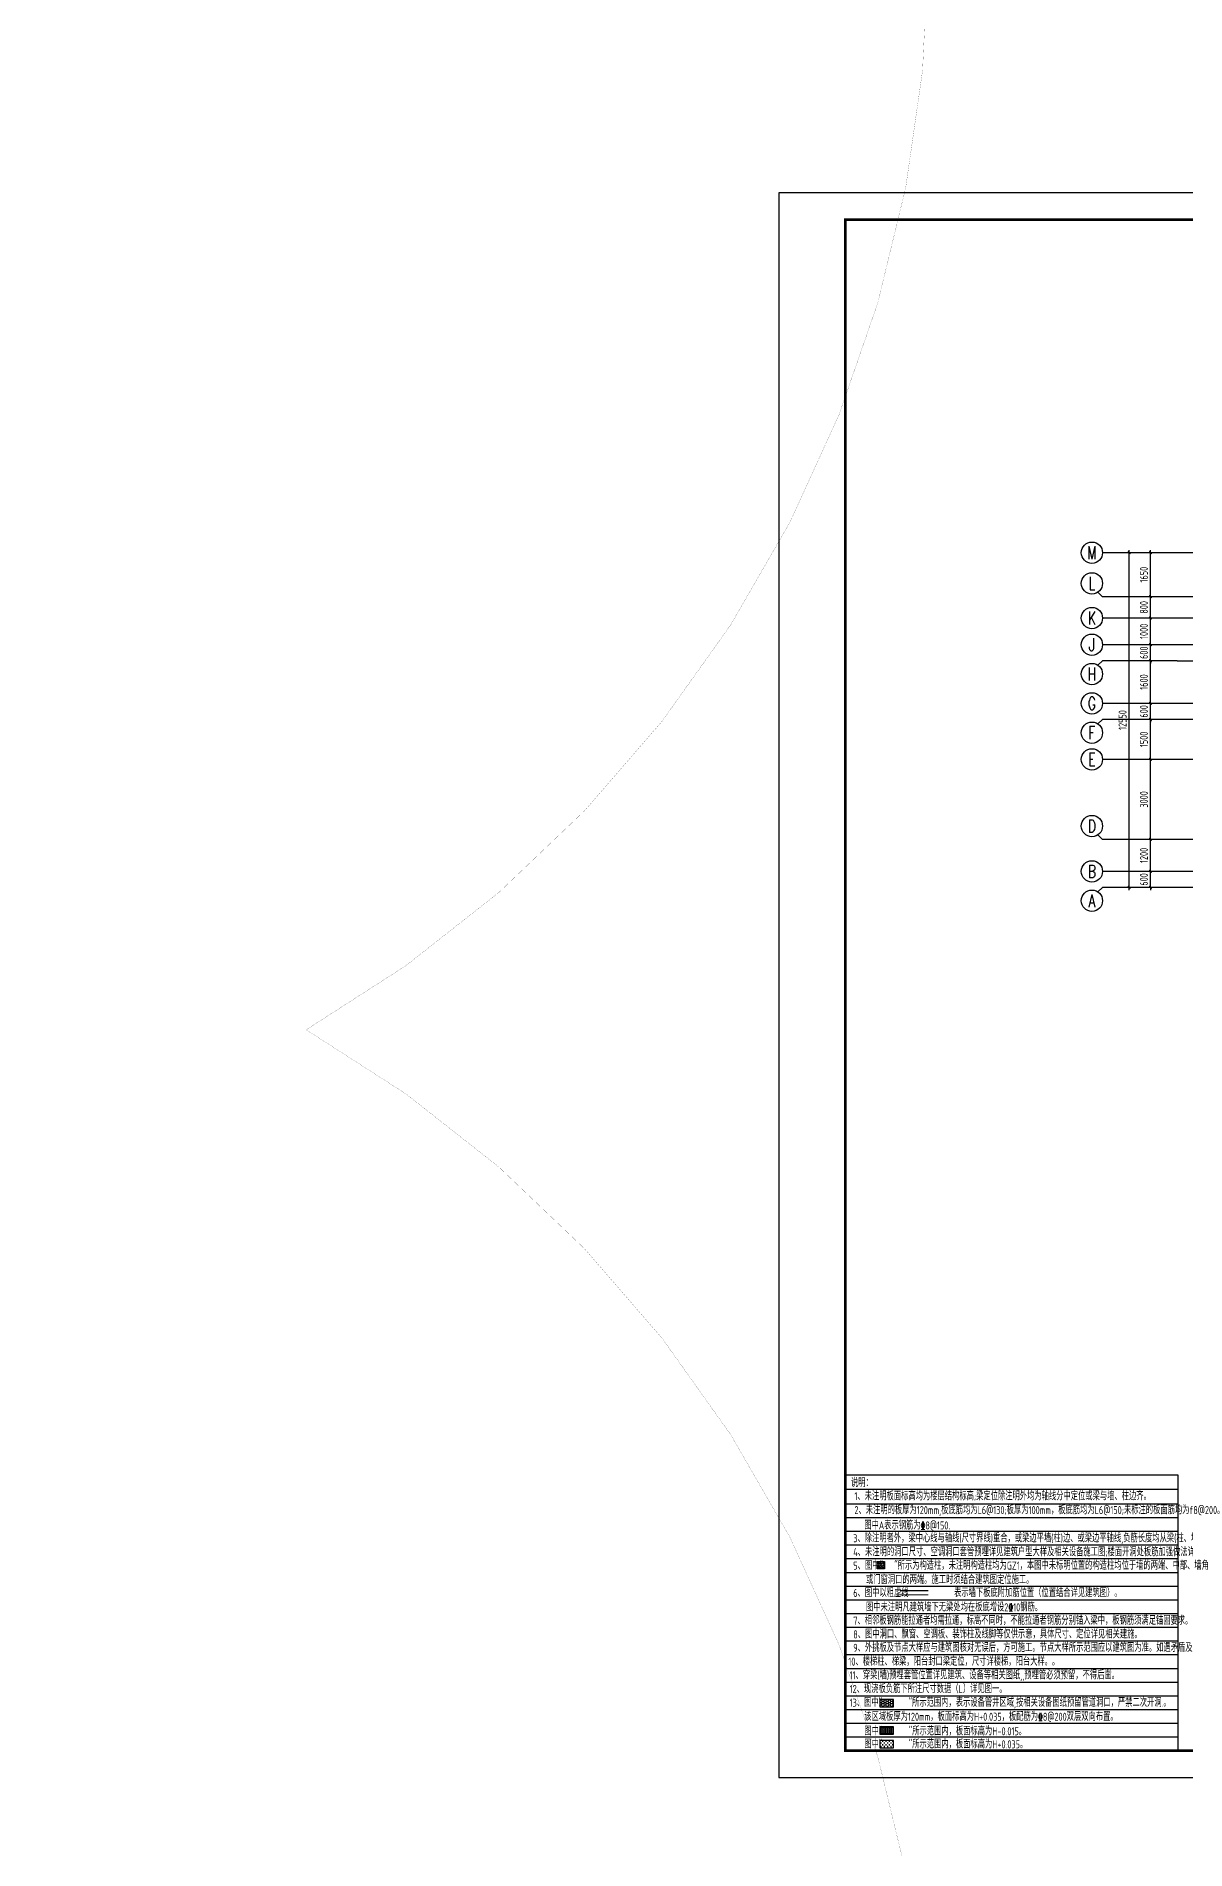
# Model space of a CAD drawing. Extents: x -1712635 to -854203, y -534641 to -21985.
# Drawn here: x -1291457 to -1248353, y -399271 to -331284 of the extents above; entities that cross this region are included whole.
import ezdxf
from ezdxf.enums import TextEntityAlignment as Align

# ---------------------------------------------------------------- set-up
doc = ezdxf.new("R2010")
doc.units = 0
doc.header["$LTSCALE"] = 1000
doc.linetypes.add('DASH', pattern=[0.35, 0.25, -0.1])
doc.linetypes.add('DOTE', pattern=[2.42, 2, -0.2, 0.02, -0.2])
doc.layers.get('0').update_dxf_attribs({"linetype": 'CONTINUOUS'})
doc.layers.get('Defpoints').update_dxf_attribs({"linetype": 'CONTINUOUS'})
for name, color, linetype in [('-TK', 7, 'CONTINUOUS'), ('A-AXIS', 1, 'CONTINUOUS'), ('A-DOTE', 10, 'DOTE'), ('AXIS_NUM', 7, 'CONTINUOUS'), ('S-B板填充', 251, 'CONTINUOUS'), ('S-X详图填充', 252, 'CONTINUOUS'), ('S-Y一般标注', 3, 'CONTINUOUS'), ('S-文字', 7, 'CONTINUOUS'), ('S-板正筋', 2, 'CONTINUOUS'), ('S-构造柱', 212, 'CONTINUOUS'), ('S-表格线', 54, 'CONTINUOUS'), ('S-降板填充', 75, 'CONTINUOUS')]:
    doc.layers.add(name, color=color, linetype=linetype)
doc.styles.add('TSSD_Axis', font='complex.shx', dxfattribs={"width": 0.7, "bigfont": 'hztxt.shx'})
doc.styles.add('TSSD_DIMENSION', font='Tssdeng.shx', dxfattribs={"width": 0.7, "bigfont": 'tssdchn.shx'})
doc.styles.add('TSSD_REIN', font='tssdeng.shx', dxfattribs={"width": 0.7, "height": 300, "bigfont": 'tssdchn.shx'})
doc.dimstyles.new('TSSD_100_100', dxfattribs={"dimtxt": 300, "dimasz": 100, "dimexe": 100, "dimexo": 250, "dimgap": 100, "dimtad": 1, "dimdec": 0, "dimzin": 0, "dimdsep": 46, "dimtxsty": 'TSSD_DIMENSION', "dimblk": 'ARCHTICK', "dimcen": 0, "dimdle": 100, "dimclrt": 7, "dimadec": 0, "dimazin": 0, "dimtfac": 1, "dimtdec": 0, "dimtix": 1, "dimtmove": 2, "dimatfit": 3, "dimldrblk": 'ARCHTICK', "dimfxl": 0, "dimtolj": 1, "dimtzin": 0, "dimarcsym": 0})

# ---------------------------------------------------------------- blocks, each defined once
blk = doc.blocks.new('A1')
blk.add_lwpolyline([(0, 59400), (0, 0), (84100, 0), (84100, 59400)], close=True)
at = {"const_width": 100}
blk.add_lwpolyline([(2500, 58400), (2500, 1000), (83100, 1000), (83100, 58400)], close=True, dxfattribs=at)
blk = doc.blocks.new('ts_axno')
at = {"color": 0, "linetype": 'ByBlock', "lineweight": -2}
blk.add_circle((0, 0), 0.5, dxfattribs=at)
at = {"color": 0, "linetype": 'ByBlock', "lineweight": -2, "style": 'TSSD_Axis', "width": 0.7}
blk.add_attdef('A', text='', height=0.6, dxfattribs=at).set_placement((0, 0), align=Align.MIDDLE_CENTER)
blk = doc.blocks.new('_ArchTick')
at = {"color": 0, "const_width": 0.35}
blk.add_lwpolyline([(-0.5, -0.5), (0.5, 0.5)], dxfattribs=at)
blk = doc.blocks.new('*D140')
at = {"layer": 'Defpoints', "color": 0}
for p in [(2600, 5200), (3600, 5200), (3600, 4600)]:
    blk.add_point(p, dxfattribs=at)
at = {"layer": 'S-Y一般标注', "color": 0, "lineweight": -2}
for p, q in [((3350, 5200), (2500, 5200)), ((2600, 5200), (2600, 5300)), ((2600, 4600), (2600, 5200)), ((3350, 4600), (2500, 4600)), ((2600, 4600), (2600, 4500))]:
    blk.add_line(p, q, dxfattribs=at)
at = {"layer": 'S-Y一般标注', "color": 0, "lineweight": -2, "xscale": 100, "yscale": 100, "zscale": 100}
for p, rotation in [((2600, 5200), 270), ((2600, 4600), 90)]:
    blk.add_blockref('_ArchTick', p, dxfattribs=dict(at, rotation=rotation))
at = {"layer": 'S-Y一般标注', "color": 7, "insert": (2350, 4900), "char_height": 300, "attachment_point": 5, "rotation": 90, "style": 'TSSD_DIMENSION'}
blk.add_mtext('\\A1;600', dxfattribs=at)
blk = doc.blocks.new('*D141')
at = {"layer": 'Defpoints', "color": 0}
for p in [(2600, 10900), (3600, 10900), (3600, 9400)]:
    blk.add_point(p, dxfattribs=at)
at = {"layer": 'S-Y一般标注', "color": 0, "lineweight": -2}
for p, q in [((3350, 10900), (2500, 10900)), ((2600, 9300), (2600, 11000)), ((3350, 9400), (2500, 9400))]:
    blk.add_line(p, q, dxfattribs=at)
at = {"layer": 'S-Y一般标注', "color": 0, "lineweight": -2, "xscale": 100, "yscale": 100, "zscale": 100}
for p, rotation in [((2600, 10900), 90), ((2600, 9400), 270)]:
    blk.add_blockref('_ArchTick', p, dxfattribs=dict(at, rotation=rotation))
at = {"layer": 'S-Y一般标注', "color": 7, "insert": (2350, 10150), "char_height": 300, "attachment_point": 5, "rotation": 90, "style": 'TSSD_DIMENSION'}
blk.add_mtext('\\A1;1500', dxfattribs=at)
blk = doc.blocks.new('*D142')
at = {"layer": 'Defpoints', "color": 0}
for p in [(2600, 11500), (3600, 11500), (3600, 10900)]:
    blk.add_point(p, dxfattribs=at)
at = {"layer": 'S-Y一般标注', "color": 0, "lineweight": -2}
for p, q in [((2600, 11500), (2600, 11600)), ((3350, 11500), (2500, 11500)), ((3350, 10900), (2500, 10900)), ((2600, 10900), (2600, 11500)), ((2600, 10900), (2600, 10800))]:
    blk.add_line(p, q, dxfattribs=at)
at = {"layer": 'S-Y一般标注', "color": 0, "lineweight": -2, "xscale": 100, "yscale": 100, "zscale": 100}
for p, rotation in [((2600, 11500), 270), ((2600, 10900), 90)]:
    blk.add_blockref('_ArchTick', p, dxfattribs=dict(at, rotation=rotation))
at = {"layer": 'S-Y一般标注', "color": 7, "insert": (2350, 11200), "char_height": 300, "attachment_point": 5, "rotation": 90, "style": 'TSSD_DIMENSION'}
blk.add_mtext('\\A1;600', dxfattribs=at)
blk = doc.blocks.new('*D143')
at = {"layer": 'Defpoints', "color": 0}
for p in [(2600, 13100), (3600, 13100), (3600, 11500)]:
    blk.add_point(p, dxfattribs=at)
at = {"layer": 'S-Y一般标注', "color": 0, "lineweight": -2}
for p, q in [((3350, 13100), (2500, 13100)), ((2600, 11400), (2600, 13200)), ((3350, 11500), (2500, 11500))]:
    blk.add_line(p, q, dxfattribs=at)
at = {"layer": 'S-Y一般标注', "color": 0, "lineweight": -2, "xscale": 100, "yscale": 100, "zscale": 100}
for p, rotation in [((2600, 13100), 90), ((2600, 11500), 270)]:
    blk.add_blockref('_ArchTick', p, dxfattribs=dict(at, rotation=rotation))
at = {"layer": 'S-Y一般标注', "color": 7, "insert": (2350, 12300), "char_height": 300, "attachment_point": 5, "rotation": 90, "style": 'TSSD_DIMENSION'}
blk.add_mtext('\\A1;1600', dxfattribs=at)
blk = doc.blocks.new('*D144')
at = {"layer": 'Defpoints', "color": 0}
for p in [(2600, 13700), (3600, 13700), (3600, 13100)]:
    blk.add_point(p, dxfattribs=at)
at = {"layer": 'S-Y一般标注', "color": 0, "lineweight": -2}
for p, q in [((3350, 13700), (2500, 13700)), ((2600, 13700), (2600, 13800)), ((2600, 13100), (2600, 13700)), ((3350, 13100), (2500, 13100)), ((2600, 13100), (2600, 13000))]:
    blk.add_line(p, q, dxfattribs=at)
at = {"layer": 'S-Y一般标注', "color": 0, "lineweight": -2, "xscale": 100, "yscale": 100, "zscale": 100}
for p, rotation in [((2600, 13700), 270), ((2600, 13100), 90)]:
    blk.add_blockref('_ArchTick', p, dxfattribs=dict(at, rotation=rotation))
at = {"layer": 'S-Y一般标注', "color": 7, "insert": (2350, 13400), "char_height": 300, "attachment_point": 5, "rotation": 90, "style": 'TSSD_DIMENSION'}
blk.add_mtext('\\A1;600', dxfattribs=at)
blk = doc.blocks.new('*D145')
at = {"layer": 'Defpoints', "color": 0}
for p in [(2600, 14700), (3600, 14700), (3600, 13700)]:
    blk.add_point(p, dxfattribs=at)
at = {"layer": 'S-Y一般标注', "color": 0, "lineweight": -2}
for p, q in [((3350, 14700), (2500, 14700)), ((2600, 13600), (2600, 14800)), ((3350, 13700), (2500, 13700))]:
    blk.add_line(p, q, dxfattribs=at)
at = {"layer": 'S-Y一般标注', "color": 0, "lineweight": -2, "xscale": 100, "yscale": 100, "zscale": 100}
for p, rotation in [((2600, 14700), 90), ((2600, 13700), 270)]:
    blk.add_blockref('_ArchTick', p, dxfattribs=dict(at, rotation=rotation))
at = {"layer": 'S-Y一般标注', "color": 7, "insert": (2350, 14200), "char_height": 300, "attachment_point": 5, "rotation": 90, "style": 'TSSD_DIMENSION'}
blk.add_mtext('\\A1;1000', dxfattribs=at)
blk = doc.blocks.new('*D146')
at = {"layer": 'Defpoints', "color": 0}
for p in [(1800, 17150), (3600, 17150), (3600, 4600)]:
    blk.add_point(p, dxfattribs=at)
at = {"layer": 'S-Y一般标注', "color": 0, "lineweight": -2}
for p, q in [((3350, 17150), (1700, 17150)), ((1800, 4500), (1800, 17250)), ((3350, 4600), (1700, 4600))]:
    blk.add_line(p, q, dxfattribs=at)
at = {"layer": 'S-Y一般标注', "color": 0, "lineweight": -2, "xscale": 100, "yscale": 100, "zscale": 100}
for p, rotation in [((1800, 17150), 90), ((1800, 4600), 270)]:
    blk.add_blockref('_ArchTick', p, dxfattribs=dict(at, rotation=rotation))
at = {"layer": 'S-Y一般标注', "color": 7, "insert": (1550, 10875), "char_height": 300, "attachment_point": 5, "rotation": 90, "style": 'TSSD_DIMENSION'}
blk.add_mtext('\\A1;12550', dxfattribs=at)
blk = doc.blocks.new('*D147')
at = {"layer": 'Defpoints', "color": 0}
for p in [(2600, 15500), (3600, 15500), (3600, 14700)]:
    blk.add_point(p, dxfattribs=at)
at = {"layer": 'S-Y一般标注', "color": 0, "lineweight": -2}
for p, q in [((3350, 15500), (2500, 15500)), ((2600, 14600), (2600, 15600)), ((3350, 14700), (2500, 14700))]:
    blk.add_line(p, q, dxfattribs=at)
at = {"layer": 'S-Y一般标注', "color": 0, "lineweight": -2, "xscale": 100, "yscale": 100, "zscale": 100}
for p, rotation in [((2600, 15500), 90), ((2600, 14700), 270)]:
    blk.add_blockref('_ArchTick', p, dxfattribs=dict(at, rotation=rotation))
at = {"layer": 'S-Y一般标注', "color": 7, "insert": (2350, 15100), "char_height": 300, "attachment_point": 5, "rotation": 90, "style": 'TSSD_DIMENSION'}
blk.add_mtext('\\A1;800', dxfattribs=at)
blk = doc.blocks.new('*D148')
at = {"layer": 'Defpoints', "color": 0}
for p in [(2600, 6400), (3600, 6400), (3600, 5200)]:
    blk.add_point(p, dxfattribs=at)
at = {"layer": 'S-Y一般标注', "color": 0, "lineweight": -2}
for p, q in [((3350, 6400), (2500, 6400)), ((2600, 5100), (2600, 6500)), ((3350, 5200), (2500, 5200))]:
    blk.add_line(p, q, dxfattribs=at)
at = {"layer": 'S-Y一般标注', "color": 0, "lineweight": -2, "xscale": 100, "yscale": 100, "zscale": 100}
for p, rotation in [((2600, 6400), 90), ((2600, 5200), 270)]:
    blk.add_blockref('_ArchTick', p, dxfattribs=dict(at, rotation=rotation))
at = {"layer": 'S-Y一般标注', "color": 7, "insert": (2350, 5800), "char_height": 300, "attachment_point": 5, "rotation": 90, "style": 'TSSD_DIMENSION'}
blk.add_mtext('\\A1;1200', dxfattribs=at)
blk = doc.blocks.new('*D149')
at = {"layer": 'Defpoints', "color": 0}
for p in [(2600, 9400), (3600, 9400), (3600, 6400)]:
    blk.add_point(p, dxfattribs=at)
at = {"layer": 'S-Y一般标注', "color": 0, "lineweight": -2}
for p, q in [((3350, 9400), (2500, 9400)), ((2600, 6300), (2600, 9500)), ((3350, 6400), (2500, 6400))]:
    blk.add_line(p, q, dxfattribs=at)
at = {"layer": 'S-Y一般标注', "color": 0, "lineweight": -2, "xscale": 100, "yscale": 100, "zscale": 100}
for p, rotation in [((2600, 9400), 90), ((2600, 6400), 270)]:
    blk.add_blockref('_ArchTick', p, dxfattribs=dict(at, rotation=rotation))
at = {"layer": 'S-Y一般标注', "color": 7, "insert": (2350, 7900), "char_height": 300, "attachment_point": 5, "rotation": 90, "style": 'TSSD_DIMENSION'}
blk.add_mtext('\\A1;3000', dxfattribs=at)
blk = doc.blocks.new('*D178')
at = {"layer": 'Defpoints', "color": 0}
for p in [(2600, 17150), (3600, 17150), (3600, 15500)]:
    blk.add_point(p, dxfattribs=at)
at = {"layer": 'S-Y一般标注', "color": 0, "lineweight": -2}
for p, q in [((3350, 17150), (2500, 17150)), ((2600, 15400), (2600, 17250)), ((3350, 15500), (2500, 15500))]:
    blk.add_line(p, q, dxfattribs=at)
at = {"layer": 'S-Y一般标注', "color": 0, "lineweight": -2, "xscale": 100, "yscale": 100, "zscale": 100}
for p, rotation in [((2600, 17150), 90), ((2600, 15500), 270)]:
    blk.add_blockref('_ArchTick', p, dxfattribs=dict(at, rotation=rotation))
at = {"layer": 'S-Y一般标注', "color": 7, "insert": (2350, 16325), "char_height": 300, "attachment_point": 5, "rotation": 90, "style": 'TSSD_DIMENSION'}
blk.add_mtext('\\A1;1650', dxfattribs=at)
blk = doc.blocks.new('20210726.16395156')
at = {"layer": 'A-AXIS'}
for p, q in [((3600, 17150), (800, 17150)), ((800, 15500), (628.4, 15671.7)), ((3600, 15500), (800, 15500)), ((3600, 14700), (800, 14700)), ((3600, 13700), (800, 13700)), ((800, 13100.3), (628.4, 12928.7)), ((3600, 13100.3), (800, 13100.3)), ((800, 10900), (628.4, 10728.4)), ((3600, 11500), (800, 11500)), ((3600, 10900), (800, 10900)), ((3600, 9400), (800, 9400)), ((800, 6400), (628.4, 6571.7)), ((3600, 6400), (800, 6400)), ((3600, 5200), (800, 5200)), ((800, 4600), (628.4, 4428.4)), ((3600, 4600), (800, 4600))]:
    blk.add_line(p, q, dxfattribs=at)
at = {"layer": 'A-DOTE'}
for p, q in [((55600, 17150), (3600, 17150)), ((55600, 15500), (3600, 15500)), ((55600, 14700), (3600, 14700)), ((55600, 13700), (3600, 13700)), ((3600, 13100.3), (55600, 13100.3)), ((55600, 11500), (3600, 11500)), ((55600, 10900), (3600, 10900)), ((55600, 9400), (3600, 9400)), ((55600, 6400), (3600, 6400)), ((55600, 5200), (3600, 5200)), ((55600, 4600), (3600, 4600))]:
    blk.add_line(p, q, dxfattribs=at)
at = {"layer": 'A-AXIS'}
ref = blk.add_blockref('ts_axno', (400, 17150), dxfattribs=dict(at, xscale=800, yscale=800, zscale=800))
ref.add_attrib('G', 'M', dxfattribs={"layer": 'AXIS_NUM', "height": 480, "style": 'TSSD_Axis', "width": 0.7}).set_placement((400, 17150), align=Align.MIDDLE_CENTER)
ref = blk.add_blockref('ts_axno', (400, 16000), dxfattribs=dict(at, xscale=800, yscale=800, zscale=800))
ref.add_attrib('G', 'L', dxfattribs={"layer": 'AXIS_NUM', "height": 480, "style": 'TSSD_Axis', "width": 0.7}).set_placement((400, 16000), align=Align.MIDDLE_CENTER)
ref = blk.add_blockref('ts_axno', (400, 14700), dxfattribs=dict(at, xscale=800, yscale=800, zscale=800))
ref.add_attrib('G', 'K', dxfattribs={"layer": 'AXIS_NUM', "height": 480, "style": 'TSSD_Axis', "width": 0.7}).set_placement((400, 14700), align=Align.MIDDLE_CENTER)
ref = blk.add_blockref('ts_axno', (400, 13700), dxfattribs=dict(at, xscale=800, yscale=800, zscale=800))
ref.add_attrib('G', 'J', dxfattribs={"layer": 'AXIS_NUM', "height": 480, "style": 'TSSD_Axis', "width": 0.7}).set_placement((400, 13700), align=Align.MIDDLE_CENTER)
ref = blk.add_blockref('ts_axno', (400, 12600.3), dxfattribs=dict(at, xscale=800, yscale=800, zscale=800))
ref.add_attrib('C', 'H', dxfattribs={"layer": 'AXIS_NUM', "height": 480, "style": 'TSSD_Axis', "width": 0.7}).set_placement((400, 12600.3), align=Align.MIDDLE_CENTER)
ref = blk.add_blockref('ts_axno', (400, 11500), dxfattribs=dict(at, xscale=800, yscale=800, zscale=800))
ref.add_attrib('D', 'G', dxfattribs={"layer": 'AXIS_NUM', "height": 480, "style": 'TSSD_Axis', "width": 0.7}).set_placement((400, 11500), align=Align.MIDDLE_CENTER)
ref = blk.add_blockref('ts_axno', (400, 10400), dxfattribs=dict(at, xscale=800, yscale=800, zscale=800))
ref.add_attrib('C', 'F', dxfattribs={"layer": 'AXIS_NUM', "height": 480, "style": 'TSSD_Axis', "width": 0.7}).set_placement((400, 10400), align=Align.MIDDLE_CENTER)
ref = blk.add_blockref('ts_axno', (400, 9400), dxfattribs=dict(at, xscale=800, yscale=800, zscale=800))
ref.add_attrib('B', 'E', dxfattribs={"layer": 'AXIS_NUM', "height": 480, "style": 'TSSD_Axis', "width": 0.7}).set_placement((400, 9400), align=Align.MIDDLE_CENTER)
ref = blk.add_blockref('ts_axno', (400, 6900), dxfattribs=dict(at, xscale=800, yscale=800, zscale=800, rotation=180))
ref.add_attrib('C', 'D', dxfattribs={"layer": 'AXIS_NUM', "height": 480, "style": 'TSSD_Axis', "width": 0.7}).set_placement((400, 6900), align=Align.MIDDLE_CENTER)
ref = blk.add_blockref('ts_axno', (400, 5200), dxfattribs=dict(at, xscale=800, yscale=800, zscale=800))
ref.add_attrib('A', 'B', dxfattribs={"layer": 'AXIS_NUM', "height": 480, "style": 'TSSD_Axis', "width": 0.7}).set_placement((400, 5200), align=Align.MIDDLE_CENTER)
ref = blk.add_blockref('ts_axno', (400, 4100), dxfattribs=dict(at, xscale=800, yscale=800, zscale=800))
ref.add_attrib('F', 'A', dxfattribs={"layer": 'AXIS_NUM', "height": 480, "style": 'TSSD_Axis', "width": 0.7}).set_placement((400, 4100), align=Align.MIDDLE_CENTER)
at = {"layer": 'S-Y一般标注'}
for base, p1, p2, picture, middle in [((1800, 17150), (3600, 4600), (3600, 17150), '*D146', (1550, 10875)), ((2600, 17150), (3600, 15500), (3600, 17150), '*D178', (2350, 16325)), ((2600, 15500), (3600, 14700), (3600, 15500), '*D147', (2350, 15100)), ((2600, 14700), (3600, 13700), (3600, 14700), '*D145', (2350, 14200)), ((2600, 13700), (3600, 13100.3), (3600, 13700), '*D144', (2350, 13400.2)), ((2600, 13100.3), (3600, 11500), (3600, 13100.3), '*D143', (2350, 12300.2)), ((2600, 11500), (3600, 10900), (3600, 11500), '*D142', (2350, 11200)), ((2600, 10900), (3600, 9400), (3600, 10900), '*D141', (2350, 10150)), ((2600, 9400), (3600, 6400), (3600, 9400), '*D149', (2350, 7900)), ((2600, 6400), (3600, 5200), (3600, 6400), '*D148', (2350, 5800)), ((2600, 5200), (3600, 4600), (3600, 5200), '*D140', (2350, 4900))]:
    dim = blk.add_linear_dim(base=base, p1=p1, p2=p2, angle=90, dimstyle='TSSD_100_100', dxfattribs=at)
    dim.commit()
    dim.dimension.update_dxf_attribs({"geometry": picture, "text_midpoint": middle})

msp = doc.modelspace()

# ---------------------------------------------------------------- hatches: boundary and pattern name
at = {"layer": 'S-B板填充'}
h = msp.add_hatch(dxfattribs=at)
h.set_pattern_fill('ANGLE', color=252, scale=10, style=0)
h.set_pattern_definition([(0, (-1174516.26, -590532.61), (0, 69.85), [50.8, -19.05]), (90, (-1174516.26, -590532.61), (-69.85, 4e-15), [50.8, -19.05])])
h.paths.add_polyline_path([(-1259827.1, -394940.96), (-1259316, -394940.96), (-1259316, -394662.18), (-1259827.1, -394662.18)])
h = msp.add_hatch(dxfattribs=at)
h.set_pattern_fill('CROSS', color=252, scale=10, style=0)
h.set_pattern_definition([(0, (-1174516.257, -590532.61), (63.5, 63.5), [31.75, -95.25]), (90, (-1174500.38, -590548.49), (-63.5, 63.5), [31.75, -95.25])])
h.paths.add_polyline_path([(-1259827.1, -395455.25), (-1259316, -395455.25), (-1259316, -395176.46), (-1259827.1, -395176.46)])
at = {"layer": 'S-构造柱'}
h = msp.add_hatch(dxfattribs=at)
h.set_pattern_fill('ARMORED', color=256, scale=12.857143, style=0)
h.set_pattern_definition([(50, (-3113191.17, -520092.77), (92.2191663, -8.0681316), [9.642857, -106.0714286]), (355, (-3113191.17, -520092.77), (-17.839457, 96.710417), [7.7142857, -84.857143]), (100.4514, (-3113183.49, -520093.44), (74.3797776, 88.642227), [8.1951673, -90.146843]), (46.1842, (-3113191.17, -520067.05), (137.216706, -21.281016), [14.464286, -159.107143]), (96.6356, (-3113179.74, -520068.83), (120.170919, 125.243726), [12.292751, -135.220243]), (351.1842, (-3113191.17, -520067.05), (120.170822, 125.24382), [11.571429, -127.285714]), (21, (-3113178.314, -520073.48), (76.7451924, -51.765286), [9.642857, -106.0714286]), (326, (-3113178.31, -520073.48), (31.2834, 93.233577), [7.7142857, -84.857143]), (71.4514, (-3113171.92, -520077.8), (108.0286237, 41.4682067), [8.1951673, -90.146843]), (37.5, (-3113191.17, -520092.768), (1.56340997, 42.80063835), [0, -83.8285714, 0, -86.1428571, 0, -85.1785714]), (7.5, (-3113191.17, -520092.77), (33.8232262, 50.7100772), [0, -49.1142857, 0, -81.9, 0, -32.4642857]), (327.5, (-3113219.843, -520092.768), (68.6343132, -2.8999121), [0, -32.1428571, 0, -100.2857143, 0, -133.0714286]), (317.5, (-3113232.7, -520092.77), (74.981079, 12.8706406), [0, -41.7857143, 0, -66.6, 0, -94.5]), (45, (-3113191.17, -520092.77), (-45.4568645, 45.4568645), [])])
h.paths.add_polyline_path([(-1259922.59, -388470.24), (-1259648.3, -388470.24), (-1259648.3, -388744.52), (-1259922.59, -388744.52)])
at = {"layer": 'S-降板填充', "linetype": 'ByBlock'}
h = msp.add_hatch(dxfattribs=at)
h.set_pattern_fill('HONEY', color=8, scale=17.142857, style=0)
h.set_pattern_definition([(0, (-4072412.193, -461622.657), (81.6428571, 47.1365143), [54.4285714, -108.8571429]), (120, (-4072412.193, -461622.657), (-81.6428474, 47.1365312), [54.4285714, -108.8571429]), (60, (-4072412.193, -461622.657), (9.75e-06, 94.2730455), [-108.8571429, 54.4285714])])
h.paths.add_polyline_path([(-1259827.1, -393912.39), (-1259316, -393912.39), (-1259316, -393633.61), (-1259827.1, -393633.61)])

# ---------------------------------------------------------------- linework, layer by layer
at = {"layer": 'S-X详图填充', "color": 2, "const_width": 5}
msp.add_lwpolyline([(-1685356.54, -45313.6, -0.57735027), (-1604552.52, -45313.6, -0.57735027), (-1523748.51, -45313.6, -0.57735027), (-1442944.49, -45313.6, -0.57735027), (-1362140.48, -45313.6, -0.57735027), (-1281336.46, -45313.6, -0.57735027), (-1281336.46, -126117.61, -0.57735027), (-1281336.46, -206921.63, -0.57735027), (-1281336.46, -287725.64, -0.57735027), (-1281336.46, -368529.66, -0.57735027), (-1281336.46, -449333.67, -0.57735027), (-1362140.48, -449333.67, -0.57735027), (-1442944.49, -449333.67, -0.57735027), (-1523748.51, -449333.67, -0.57735027), (-1604552.52, -449333.67, -0.57735027), (-1685356.54, -449333.67, -0.57735027), (-1685356.54, -368529.66, -0.57735027), (-1685356.54, -287725.64, -0.57735027), (-1685356.54, -206921.63, -0.57735027), (-1685356.54, -126117.61, -0.57735027), (-1685356.54, -45313.6, -0.57735027), (-1685356.54, -45313.6, -0.57735027)], format="xyb", dxfattribs=at)
at = {"layer": 'S-板正筋', "linetype": 'DASH', "const_width": 42.86}
for points in [[(-1259071.04, -389558.5), (-1259071.04, -389558.5), (-1258000.53, -389558.49), (-1258000.53, -389558.49)], [(-1259071.04, -389716.56), (-1259071.04, -389716.56), (-1258000.53, -389716.55), (-1258000.53, -389716.55)]]:
    msp.add_lwpolyline(points, dxfattribs=at)
at = {"layer": 'S-构造柱'}
msp.add_lwpolyline([(-1259922.59, -388470.24), (-1259648.3, -388470.24), (-1259648.3, -388744.52), (-1259922.59, -388744.52), (-1259922.59, -388470.24)], dxfattribs=at)
at = {"layer": 'S-表格线'}
for p, q in [((-1261115.11, -395558.03), (-1261115.11, -385232.8)), ((-1248633.63, -385232.8), (-1261115.11, -385232.8)), ((-1248633.63, -395558.03), (-1248633.63, -385232.8)), ((-1248633.63, -385766.84), (-1261115.11, -385766.84)), ((-1261115.11, -394549.21), (-1261115.11, -385766.84)), ((-1261115.11, -386300.88), (-1248633.63, -386300.88)), ((-1261115.11, -386815.17), (-1248633.63, -386815.17)), ((-1261115.11, -387329.45), (-1248633.63, -387329.45)), ((-1261115.11, -387329.45), (-1248633.63, -387329.45)), ((-1261115.11, -387843.74), (-1248633.63, -387843.74)), ((-1261115.11, -388358.03), (-1248633.63, -388358.03)), ((-1261115.11, -388872.31), (-1248633.63, -388872.31)), ((-1261115.11, -389386.6), (-1248633.63, -389386.6)), ((-1261115.11, -389900.88), (-1248633.63, -389900.88)), ((-1261115.11, -390415.17), (-1248633.63, -390415.17)), ((-1261115.11, -390929.45), (-1248633.63, -390929.45)), ((-1261115.11, -391443.74), (-1248633.63, -391443.74)), ((-1261115.11, -391958.03), (-1248633.63, -391958.03)), ((-1261115.11, -392472.31), (-1248633.63, -392472.31)), ((-1261115.11, -392986.6), (-1248633.63, -392986.6)), ((-1261115.11, -393500.88), (-1248633.63, -393500.88)), ((-1261115.11, -394015.17), (-1248633.63, -394015.17)), ((-1261115.11, -394529.45), (-1248633.63, -394529.45)), ((-1261115.11, -395043.74), (-1248633.63, -395043.74)), ((-1261115.11, -395043.74), (-1248633.63, -395043.74)), ((-1261115.11, -395558.03), (-1248633.63, -395558.03))]:
    msp.add_line(p, q, dxfattribs=at)
at = {"layer": 'S-降板填充'}
for points in [[(-1259827.1, -393912.39), (-1259316, -393912.39), (-1259316, -393633.61), (-1259827.1, -393633.61)], [(-1259827.1, -394940.96), (-1259316, -394940.96), (-1259316, -394662.18), (-1259827.1, -394662.18)], [(-1259827.1, -395455.25), (-1259316, -395455.25), (-1259316, -395176.46), (-1259827.1, -395176.46)]]:
    msp.add_lwpolyline(points, close=True, dxfattribs=at)

# ---------------------------------------------------------------- block references
at = {"layer": '-TK'}
msp.add_blockref('A1', (-1263615.11, -396558.03), dxfattribs=at)
at = {"layer": 'A-DOTE'}
msp.add_blockref('20210726.16395156', (-1252272.82, -367793.96), dxfattribs=at)

# ---------------------------------------------------------------- texts
at = {"layer": 'S-文字', "style": 'TSSD_REIN', "width": 0.7}
for s, p in [('说明：', (-1260907.26, -385670.09)), ('1、未注明板面标高均为楼层结构标高;梁定位除注明外均为轴线分中定位或梁与墙、柱边齐。', (-1260776.87, -386166.34)), ('3、除注明者外，梁中心线与轴线(尺寸界线)重合，或梁边平墙(柱)边、或梁边平轴线,负筋长度均从梁(柱、墙)边起算。', (-1260820.06, -387743.56)), ('4、未注明的洞口尺寸、空调洞口套管预埋详见建筑户型大样及相关设备施工图;楼面开洞处板筋加强做法详见结构设计总说明。', (-1260820.06, -388263.56)), ('5、图中"   "所示为构造柱，未注明构造柱均为GZ1，本图中未标明位置的构造柱均位于墙的两端、中部、墙角', (-1260820.06, -388769.82)), ('6、图中以粗虚线            表示墙下板底附加筋位置（位置结合详见建筑图）。', (-1260820.06, -389794.41)), ('或门窗洞口的两端。施工时须结合建筑图定位施工。', (-1260343.61, -389304.8)), ('图中未注明凡建筑墙下无梁处均在板底增设2%%13210钢筋。', (-1260343.61, -390333.37)), ('7、相邻板钢筋能拉通者均需拉通，标高不同时，不能拉通者钢筋分别锚入梁中，板钢筋须满足锚固要求。', (-1260820.06, -390833.7)), ('9、外挑板及节点大样应与建筑图核对无误后，方可施工。节点大样所示范围应以建筑图为准。如遇矛盾及时与设计单位联系解决。', (-1260820.06, -391850.45)), ('8、图中洞口、飘窗、空调板、装饰柱及线脚等仅供示意，具体尺寸、定位详见相关建施。', (-1260820.06, -391347.99)), ('10、楼梯柱、梯梁，阳台封口梁定位，尺寸详楼梯，阳台大样。。', (-1261004.29, -392369.29)), ('11、穿梁(墙)预埋套管位置详见建筑、设备等相关图纸,,预埋管必须预留，不得后凿。', (-1260956.8, -392879.6)), ('12、现浇板负筋下所注尺寸数据（L）详见图一。', (-1260956.8, -393393.89)), ('13、图中"       "所示范围内，表示设备管井区域,按相关设备图纸预留管道洞口，严禁二次开洞.。', (-1260956.8, -393908.17)), ('图中"       "所示范围内，板面标高为H-0.015。', (-1260408.69, -394980.69)), ('图中"       "所示范围内，板面标高为H+0.035。', (-1260408.69, -395470.43))]:
    msp.add_text(s, height=300, dxfattribs=at).set_placement(p)
at = {"layer": 'S-文字', "color": 1, "style": 'TSSD_REIN', "width": 0.7}
for s, p in [('2、未注明的板厚为120mm,板底筋均为L6@130;板厚为100mm，板底筋均为L6@150;未标注的板面筋均为f8@200。', (-1260776.87, -386688.15)), ('图中A表示钢筋为%%1328@150.', (-1260407.72, -387263.34)), ('该区域板厚为120mm，板面标高为H+0.035，板配筋为%%1328@200双层双向布置。', (-1260408.69, -394435.93))]:
    msp.add_text(s, height=300, dxfattribs=at).set_placement(p)

doc.saveas('drawing.dxf')
